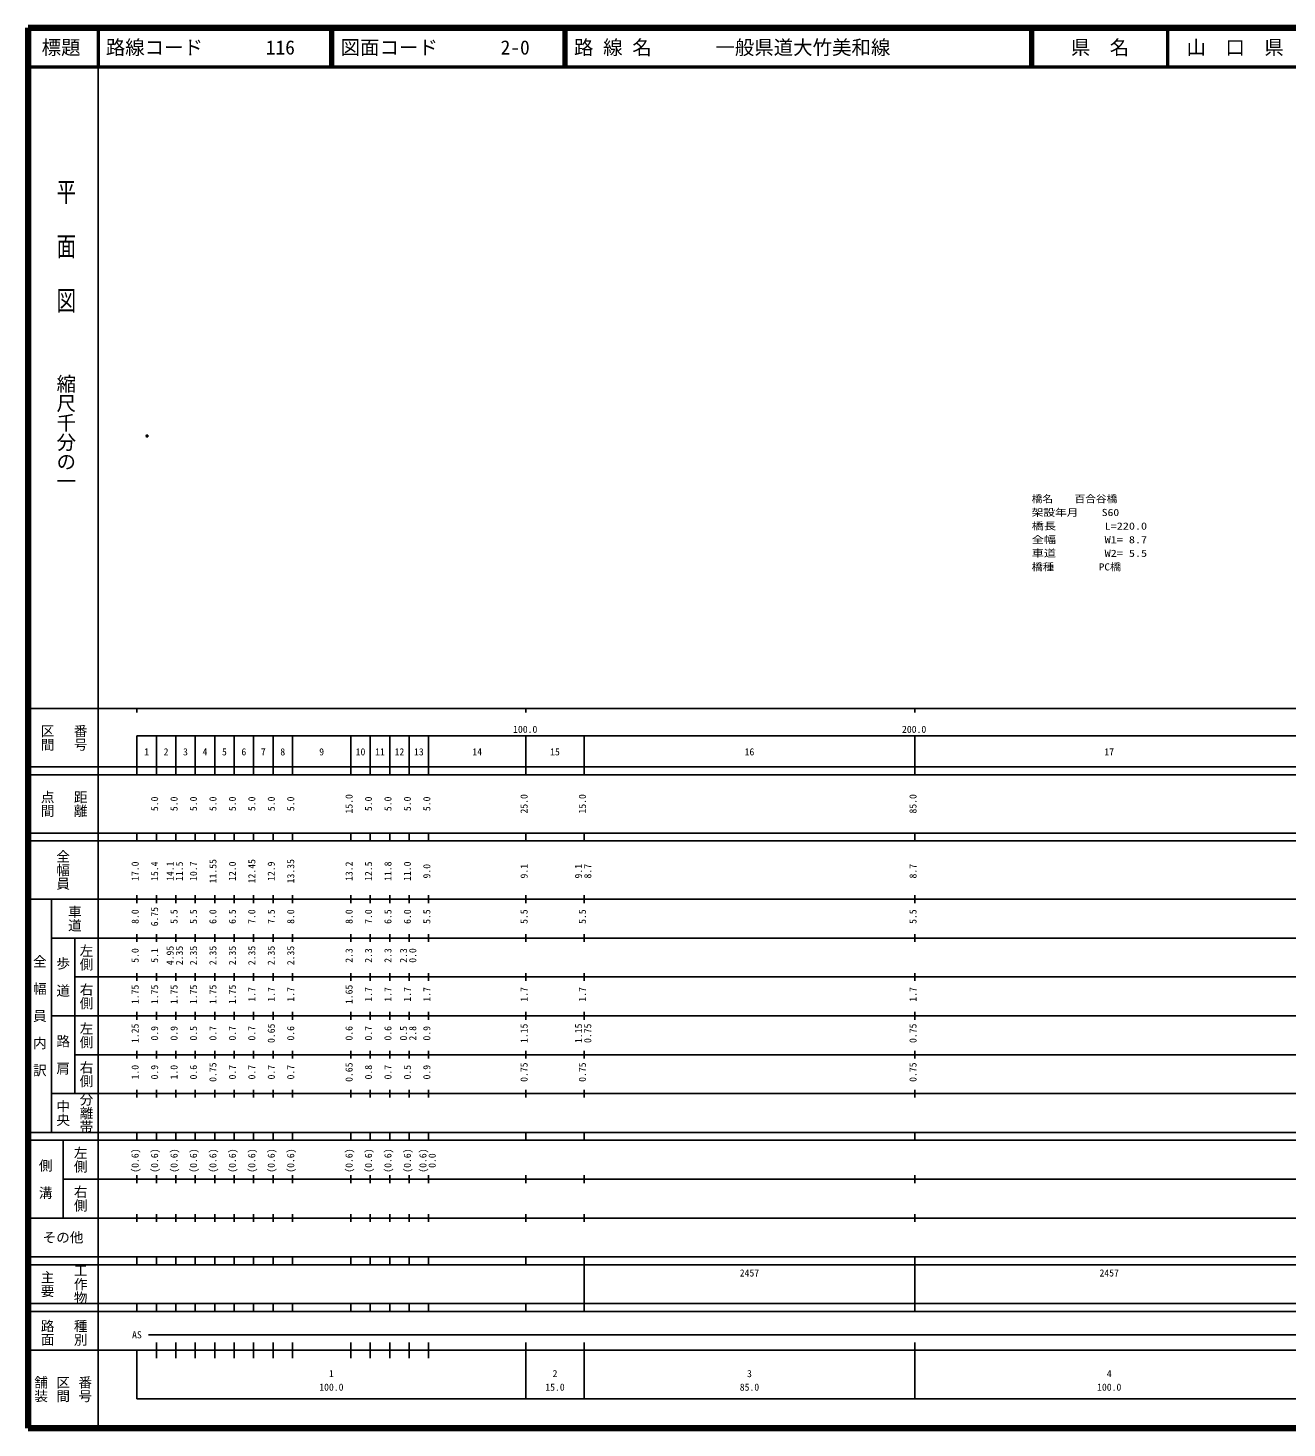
# Model space of a CAD drawing. Units: millimetres on the paper. Extents: x 40 to 680, y 20 to 380.
# Drawn here: x 40 to 363.7, y 20 to 380 of the extents above; entities that cross this region are included whole.
import ezdxf
from ezdxf.enums import TextEntityAlignment as Align

# ---------------------------------------------------------------- set-up
doc = ezdxf.new("R2010")
doc.units = ezdxf.units.MM
doc.header["$PDMODE"] = 32
doc.header["$PDSIZE"] = 0.5
for name, color, linetype in [('M-OTRS', 6, 'Continuous'), ('M-STR-HTXT', 7, 'Continuous'), ('M-TTL-TXT', 7, 'Continuous')]:
    doc.layers.add(name, color=color, linetype=linetype)
for name, color, linetype, lineweight in [('M-TTL', 2, 'Continuous', 140), ('M-TTL-BAND', 7, 'Continuous', 25), ('M-TTL-LINE', 7, 'Continuous', 50)]:
    doc.layers.add(name, color=color, linetype=linetype, lineweight=lineweight)
doc.styles.add('@ＭＳ ゴシック', font='')
doc.styles.add('ＭＳ ゴシック', font='')
doc.styles.get('@ＭＳ ゴシック').set_extended_font_data('@MS Gothic')
doc.styles.get('ＭＳ ゴシック').set_extended_font_data('MS Gothic')

msp = doc.modelspace()

# ---------------------------------------------------------------- linework, layer by layer
at = {"layer": 'M-OTRS'}
msp.add_point((70.602, 275.081), dxfattribs=at)
at = {"layer": 'M-TTL'}
for p, q in [((40, 380), (40, 20)), ((680, 380), (40, 380)), ((40, 20), (680, 20))]:
    msp.add_line(p, q, dxfattribs=at)
at = {"layer": 'M-TTL-BAND'}
for p, q in [((58, 370), (58, 20)), ((40, 205), (579, 205)), ((68, 205), (68, 204)), ((168, 205), (168, 204)), ((268, 205), (268, 204)), ((68, 198), (579, 198)), ((68, 198), (68, 188)), ((73, 188), (73, 198)), ((78, 188), (78, 198)), ((83, 188), (83, 198)), ((88, 188), (88, 198)), ((93, 188), (93, 198)), ((98, 188), (98, 198)), ((103, 188), (103, 198)), ((108, 188), (108, 198)), ((123, 188), (123, 198)), ((128, 188), (128, 198)), ((133, 188), (133, 198)), ((138, 188), (138, 198)), ((143, 188), (143, 198)), ((168, 188), (168, 198)), ((183, 188), (183, 198)), ((268, 188), (268, 198)), ((40, 190), (579, 190)), ((40, 188), (579, 188)), ((40, 173), (579, 173)), ((68, 171), (68, 173)), ((73, 171), (73, 173)), ((78, 171), (78, 173)), ((83, 171), (83, 173)), ((88, 171), (88, 173)), ((93, 171), (93, 173)), ((98, 171), (98, 173)), ((103, 171), (103, 173)), ((108, 171), (108, 173)), ((123, 171), (123, 173)), ((128, 171), (128, 173)), ((133, 171), (133, 173)), ((138, 171), (138, 173)), ((143, 171), (143, 173)), ((168, 171), (168, 173)), ((183, 171), (183, 173)), ((268, 171), (268, 173)), ((40, 171), (579, 171)), ((40, 156), (579, 156)), ((46, 96), (46, 156)), ((68, 155), (68, 157)), ((73, 155), (73, 157)), ((78, 155), (78, 157)), ((83, 155), (83, 157)), ((88, 155), (88, 157)), ((93, 155), (93, 157)), ((98, 155), (98, 157)), ((103, 155), (103, 157)), ((108, 155), (108, 157)), ((123, 155), (123, 157)), ((128, 155), (128, 157)), ((133, 155), (133, 157)), ((138, 155), (138, 157)), ((143, 155), (143, 157)), ((168, 155), (168, 157)), ((183, 155), (183, 157)), ((268, 155), (268, 157)), ((46, 146), (579, 146)), ((52, 146), (52, 106)), ((68, 145), (68, 147)), ((73, 145), (73, 147)), ((78, 145), (78, 147)), ((83, 145), (83, 147)), ((88, 145), (88, 147)), ((93, 145), (93, 147)), ((98, 145), (98, 147)), ((103, 145), (103, 147)), ((108, 145), (108, 147)), ((123, 145), (123, 147)), ((128, 145), (128, 147)), ((133, 145), (133, 147)), ((138, 145), (138, 147)), ((143, 145), (143, 147)), ((168, 145), (168, 147)), ((183, 145), (183, 147)), ((268, 145), (268, 147)), ((68, 135), (68, 137)), ((73, 135), (73, 137)), ((78, 135), (78, 137)), ((83, 135), (83, 137)), ((88, 135), (88, 137)), ((93, 135), (93, 137)), ((98, 135), (98, 137)), ((103, 135), (103, 137)), ((108, 135), (108, 137)), ((123, 135), (123, 137)), ((128, 135), (128, 137)), ((133, 135), (133, 137)), ((138, 135), (138, 137)), ((143, 135), (143, 137)), ((168, 135), (168, 137)), ((183, 135), (183, 137)), ((268, 135), (268, 137)), ((52, 136), (579, 136)), ((46, 126), (579, 126)), ((68, 125), (68, 127)), ((73, 125), (73, 127)), ((78, 125), (78, 127)), ((83, 125), (83, 127)), ((88, 125), (88, 127)), ((93, 125), (93, 127)), ((98, 125), (98, 127)), ((103, 125), (103, 127)), ((108, 125), (108, 127)), ((123, 125), (123, 127)), ((128, 125), (128, 127)), ((133, 125), (133, 127)), ((138, 125), (138, 127)), ((143, 125), (143, 127)), ((168, 125), (168, 127)), ((183, 125), (183, 127)), ((268, 125), (268, 127)), ((52, 116), (579, 116)), ((68, 115), (68, 117)), ((73, 115), (73, 117)), ((78, 115), (78, 117)), ((83, 115), (83, 117)), ((88, 115), (88, 117)), ((93, 115), (93, 117)), ((98, 115), (98, 117)), ((103, 115), (103, 117)), ((108, 115), (108, 117)), ((123, 115), (123, 117)), ((128, 115), (128, 117)), ((133, 115), (133, 117)), ((138, 115), (138, 117)), ((143, 115), (143, 117)), ((168, 115), (168, 117)), ((183, 115), (183, 117)), ((268, 115), (268, 117)), ((46, 106), (579, 106)), ((68, 105), (68, 107)), ((73, 105), (73, 107)), ((78, 105), (78, 107)), ((83, 105), (83, 107)), ((88, 105), (88, 107)), ((93, 105), (93, 107)), ((98, 105), (98, 107)), ((103, 105), (103, 107)), ((108, 105), (108, 107)), ((123, 105), (123, 107)), ((128, 105), (128, 107)), ((133, 105), (133, 107)), ((138, 105), (138, 107)), ((143, 105), (143, 107)), ((168, 105), (168, 107)), ((183, 105), (183, 107)), ((268, 105), (268, 107)), ((40, 96), (579, 96)), ((40, 94), (579, 94)), ((49, 94), (49, 74)), ((68, 94), (68, 96)), ((73, 94), (73, 96)), ((78, 94), (78, 96)), ((83, 94), (83, 96)), ((88, 94), (88, 96)), ((93, 94), (93, 96)), ((98, 94), (98, 96)), ((103, 94), (103, 96)), ((108, 94), (108, 96)), ((123, 94), (123, 96)), ((128, 94), (128, 96)), ((133, 94), (133, 96)), ((138, 94), (138, 96)), ((143, 94), (143, 96)), ((168, 94), (168, 96)), ((183, 94), (183, 96)), ((268, 94), (268, 96)), ((49, 84), (579, 84)), ((68, 83), (68, 85)), ((73, 83), (73, 85)), ((78, 83), (78, 85)), ((83, 83), (83, 85)), ((88, 83), (88, 85)), ((93, 83), (93, 85)), ((98, 83), (98, 85)), ((103, 83), (103, 85)), ((108, 83), (108, 85)), ((123, 83), (123, 85)), ((128, 83), (128, 85)), ((133, 83), (133, 85)), ((138, 83), (138, 85)), ((143, 83), (143, 85)), ((168, 83), (168, 85)), ((183, 83), (183, 85)), ((268, 83), (268, 85)), ((40, 74), (579, 74)), ((68, 73), (68, 75)), ((73, 73), (73, 75)), ((78, 73), (78, 75)), ((83, 73), (83, 75)), ((88, 73), (88, 75)), ((93, 73), (93, 75)), ((98, 73), (98, 75)), ((103, 73), (103, 75)), ((108, 73), (108, 75)), ((123, 73), (123, 75)), ((128, 73), (128, 75)), ((133, 73), (133, 75)), ((138, 73), (138, 75)), ((143, 73), (143, 75)), ((168, 73), (168, 75)), ((183, 73), (183, 75)), ((268, 73), (268, 75)), ((40, 64), (579, 64)), ((40, 62), (579, 62)), ((68, 62), (68, 64)), ((73, 62), (73, 64)), ((78, 62), (78, 64)), ((83, 62), (83, 64)), ((88, 62), (88, 64)), ((93, 62), (93, 64)), ((98, 62), (98, 64)), ((103, 62), (103, 64)), ((108, 62), (108, 64)), ((123, 62), (123, 64)), ((128, 62), (128, 64)), ((133, 62), (133, 64)), ((138, 62), (138, 64)), ((143, 62), (143, 64)), ((168, 62), (168, 64)), ((183, 62), (183, 64)), ((183, 52), (183, 62)), ((268, 62), (268, 64)), ((268, 52), (268, 62)), ((268, 52), (268, 62)), ((40, 52), (579, 52)), ((68, 50), (68, 52)), ((73, 50), (73, 52)), ((78, 50), (78, 52)), ((83, 50), (83, 52)), ((88, 50), (88, 52)), ((93, 50), (93, 52)), ((98, 50), (98, 52)), ((103, 50), (103, 52)), ((108, 50), (108, 52)), ((123, 50), (123, 52)), ((128, 50), (128, 52)), ((133, 50), (133, 52)), ((138, 50), (138, 52)), ((143, 50), (143, 52)), ((168, 50), (168, 52)), ((183, 50), (183, 52)), ((268, 50), (268, 52)), ((40, 50), (579, 50)), ((71, 44), (565, 44)), ((40, 40), (579, 40)), ((68, 40), (68, 27.5)), ((73, 38), (73, 42)), ((78, 38), (78, 42)), ((83, 38), (83, 42)), ((88, 38), (88, 42)), ((93, 38), (93, 42)), ((98, 38), (98, 42)), ((103, 38), (103, 42)), ((108, 38), (108, 42)), ((123, 38), (123, 42)), ((128, 38), (128, 42)), ((133, 38), (133, 42)), ((138, 38), (138, 42)), ((143, 38), (143, 42)), ((168, 27.5), (168, 42)), ((183, 27.5), (183, 42)), ((268, 27.5), (268, 42)), ((68, 27.5), (579, 27.5))]:
    msp.add_line(p, q, dxfattribs=at)
at = {"layer": 'M-TTL-LINE'}
for p, q in [((58, 380), (58, 370)), ((117.75, 380), (117.75, 370)), ((118.25, 380), (118.25, 370)), ((177.75, 380), (177.75, 370)), ((178.25, 380), (178.25, 370)), ((297.75, 380), (297.75, 370)), ((298.25, 380), (298.25, 370)), ((333, 380), (333, 370)), ((40, 370), (680, 370))]:
    msp.add_line(p, q, dxfattribs=at)

# ---------------------------------------------------------------- texts
at = {"layer": 'M-STR-HTXT', "style": 'ＭＳ ゴシック'}
for s, width, p in [('橋名\u3000\u3000百合谷橋', 1.1, (298.073, 257.457)), ('架設年月\u3000\u3000S60', 1.2, (298.073, 253.957)), ('橋長\u3000\u3000\u3000\u3000L=220.0', 1.25, (298.073, 250.457)), ('全幅\u3000\u3000\u3000\u3000W1= 8.7', 1.25, (298.073, 246.957)), ('車道\u3000\u3000\u3000\u3000W2= 5.5', 1.25, (298.073, 243.457)), ('橋種\u3000\u3000\u3000\u3000PC橋', 1.15, (298.073, 239.957))]:
    msp.add_text(s, height=1.833, dxfattribs=dict(at, width=width)).set_placement(p, align=Align.BOTTOM_LEFT)
at = {"layer": 'M-TTL-BAND', "style": '@ＭＳ ゴシック', "width": 1.4}
msp.add_text('平  面  図', height=3.666, rotation=270, dxfattribs=at).set_placement((49.777, 306.475), align=Align.MIDDLE_RIGHT)
at = {"layer": 'M-TTL-BAND', "style": '@ＭＳ ゴシック'}
msp.add_text('縮尺千分の一', height=3.666, rotation=270, dxfattribs=at).set_placement((49.777, 261.03), align=Align.MIDDLE_RIGHT)
for s, p in [('区間', (45, 197.5)), ('番号', (53.5, 197.5)), ('点間', (45, 180.5)), ('距離', (53.5, 180.5)), ('全幅員', (49, 163.5)), ('車道', (52, 151)), ('左側', (55, 141)), ('全\u3000幅\u3000員\u3000内\u3000訳', (43, 126)), ('歩\u3000道', (49, 136)), ('右側', (55, 131)), ('左側', (55, 121)), ('路\u3000肩', (49, 116)), ('右側', (55, 111)), ('分離帯', (55, 101)), ('中央', (49, 101)), ('左側', (53.5, 89)), ('側\u3000溝', (44.5, 84)), ('右側', (53.5, 79)), ('工作物', (53.5, 57)), ('主要', (45, 57)), ('路面', (45, 44.5)), ('種別', (53.5, 44.5)), ('舗装', (43.333, 30)), ('区間', (49, 30)), ('番号', (54.667, 30))]:
    msp.add_text(s, height=2.566, rotation=270, dxfattribs=at).set_placement(p, align=Align.MIDDLE_CENTER)
at = {"layer": 'M-TTL-BAND', "style": 'ＭＳ ゴシック'}
for s, p in [('100.0', (167.844, 198.195)), ('200.0', (267.844, 198.195)), ('1', (70.5, 192.405)), ('2', (75.5, 192.405)), ('3', (80.5, 192.405)), ('4', (85.5, 192.405)), ('5', (90.5, 192.405)), ('6', (95.5, 192.405)), ('7', (100.5, 192.405)), ('8', (105.5, 192.405)), ('9', (115.5, 192.405)), ('10', (125.5, 192.405)), ('11', (130.5, 192.405)), ('12', (135.5, 192.405)), ('13', (140.5, 192.405)), ('14', (155.5, 192.405)), ('15', (175.5, 192.405)), ('16', (225.5, 192.405)), ('17', (318, 192.405)), ('AS', (68, 42.5)), ('1', (118, 32.523)), ('2', (175.5, 32.523)), ('3', (225.5, 32.523)), ('4', (318, 32.523)), ('100.0', (118, 29.033)), ('15.0', (175.5, 29.033)), ('85.0', (225.5, 29.033)), ('100.0', (318, 29.033))]:
    msp.add_text(s, height=1.833, dxfattribs=at).set_placement(p, align=Align.BOTTOM_CENTER)
for s, p in [('5.0', (74, 180.5)), ('5.0', (79, 180.5)), ('5.0', (84, 180.5)), ('5.0', (89, 180.5)), ('5.0', (94, 180.5)), ('5.0', (99, 180.5)), ('5.0', (104, 180.5)), ('5.0', (109, 180.5)), ('15.0', (124, 180.5)), ('5.0', (129, 180.5)), ('5.0', (134, 180.5)), ('5.0', (139, 180.5)), ('5.0', (144, 180.5)), ('25.0', (169, 180.5)), ('15.0', (184, 180.5)), ('85.0', (269, 180.5)), ('11.55', (89, 163.174)), ('12.45', (99, 163.174)), ('13.35', (109, 163.174)), ('17.0', (69, 163.174)), ('15.4', (74, 163.174)), ('14.1', (78, 163.174)), ('11.5', (80.37, 163.174)), ('10.7', (84, 163.174)), ('12.0', (94, 163.174)), ('12.9', (104, 163.174)), ('13.2', (124, 163.174)), ('12.5', (129, 163.174)), ('11.8', (134, 163.174)), ('11.0', (139, 163.174)), ('9.0', (144, 163.174)), ('9.1', (169, 163.174)), ('9.1', (183, 163.174)), ('8.7', (185.37, 163.174)), ('8.7', (269, 163.174)), ('8.0', (69, 151.5)), ('6.75', (74, 151.5)), ('5.5', (79, 151.5)), ('5.5', (84, 151.5)), ('6.0', (89, 151.5)), ('6.5', (94, 151.5)), ('7.0', (99, 151.5)), ('7.5', (104, 151.5)), ('8.0', (109, 151.5)), ('8.0', (124, 151.5)), ('7.0', (129, 151.5)), ('6.5', (134, 151.5)), ('6.0', (139, 151.5)), ('5.5', (144, 151.5)), ('5.5', (169, 151.5)), ('5.5', (184, 151.5)), ('5.5', (269, 151.5)), ('5.0', (69, 141.5)), ('5.1', (74, 141.5)), ('4.95', (78, 141.5)), ('2.35', (80.37, 141.5)), ('2.35', (84, 141.5)), ('2.35', (89, 141.5)), ('2.35', (94, 141.5)), ('2.35', (99, 141.5)), ('2.35', (104, 141.5)), ('2.35', (109, 141.5)), ('2.3', (124, 141.5)), ('2.3', (129, 141.5)), ('2.3', (134, 141.5)), ('2.3', (138, 141.5)), ('0.0', (140.37, 141.5)), ('1.75', (69, 131.5)), ('1.75', (74, 131.5)), ('1.75', (79, 131.5)), ('1.75', (84, 131.5)), ('1.75', (89, 131.5)), ('1.75', (94, 131.5)), ('1.7', (99, 131.5)), ('1.7', (104, 131.5)), ('1.7', (109, 131.5)), ('1.65', (124, 131.5)), ('1.7', (129, 131.5)), ('1.7', (134, 131.5)), ('1.7', (139, 131.5)), ('1.7', (144, 131.5)), ('1.7', (169, 131.5)), ('1.7', (184, 131.5)), ('1.7', (269, 131.5)), ('1.25', (69, 121.5)), ('0.9', (74, 121.5)), ('0.9', (79, 121.5)), ('0.5', (84, 121.5)), ('0.7', (89, 121.5)), ('0.7', (94, 121.5)), ('0.7', (99, 121.5)), ('0.65', (104, 121.5)), ('0.6', (109, 121.5)), ('0.6', (124, 121.5)), ('0.7', (129, 121.5)), ('0.6', (134, 121.5)), ('0.5', (138, 121.5)), ('2.8', (140.37, 121.5)), ('0.9', (144, 121.5)), ('1.15', (169, 121.5)), ('1.15', (183, 121.5)), ('0.75', (185.37, 121.5)), ('0.75', (269, 121.5)), ('1.0', (69, 111.5)), ('0.9', (74, 111.5)), ('1.0', (79, 111.5)), ('0.6', (84, 111.5)), ('0.75', (89, 111.5)), ('0.7', (94, 111.5)), ('0.7', (99, 111.5)), ('0.7', (104, 111.5)), ('0.7', (109, 111.5)), ('0.65', (124, 111.5)), ('0.8', (129, 111.5)), ('0.7', (134, 111.5)), ('0.5', (139, 111.5)), ('0.9', (144, 111.5)), ('0.75', (169, 111.5)), ('0.75', (184, 111.5)), ('0.75', (269, 111.5)), ('(0.6)', (69, 88.764)), ('(0.6)', (74, 88.764)), ('(0.6)', (79, 88.764)), ('(0.6)', (84, 88.764)), ('(0.6)', (89, 88.764)), ('(0.6)', (94, 88.764)), ('(0.6)', (99, 88.764)), ('(0.6)', (104, 88.764)), ('(0.6)', (109, 88.764)), ('(0.6)', (124, 88.764)), ('(0.6)', (129, 88.764)), ('(0.6)', (134, 88.764)), ('(0.6)', (139, 88.764)), ('(0.6)', (143, 88.764)), ('0.0', (145.37, 88.764))]:
    msp.add_text(s, height=1.833, rotation=90, dxfattribs=at).set_placement(p, align=Align.BOTTOM_CENTER)
msp.add_text('その他', height=2.566, dxfattribs=at).set_placement((49, 69), align=Align.MIDDLE_CENTER)
for p in [(223, 58.405), (315.5, 58.405)]:
    msp.add_text('2457', height=1.833, dxfattribs=at).set_placement(p, align=Align.BOTTOM_LEFT)
at = {"layer": 'M-TTL-TXT', "style": 'ＭＳ ゴシック'}
for s, p in [('標題', (48.5, 375)), ('県\u3000名', (315.625, 375)), ('山\u3000口\u3000県', (350.375, 375))]:
    msp.add_text(s, height=3.666, dxfattribs=at).set_placement(p, align=Align.MIDDLE_CENTER)
for s, p in [('路線コード', (60, 375)), ('116', (101.142, 375)), ('図面コード', (120.38, 375)), ('2-0', (161.521, 375)), ('路 線 名', (180.38, 375)), ('一般県道大竹美和線', (216.734, 375))]:
    msp.add_text(s, height=3.666, dxfattribs=at).set_placement(p, align=Align.MIDDLE_LEFT)

doc.saveas('drawing.dxf')
